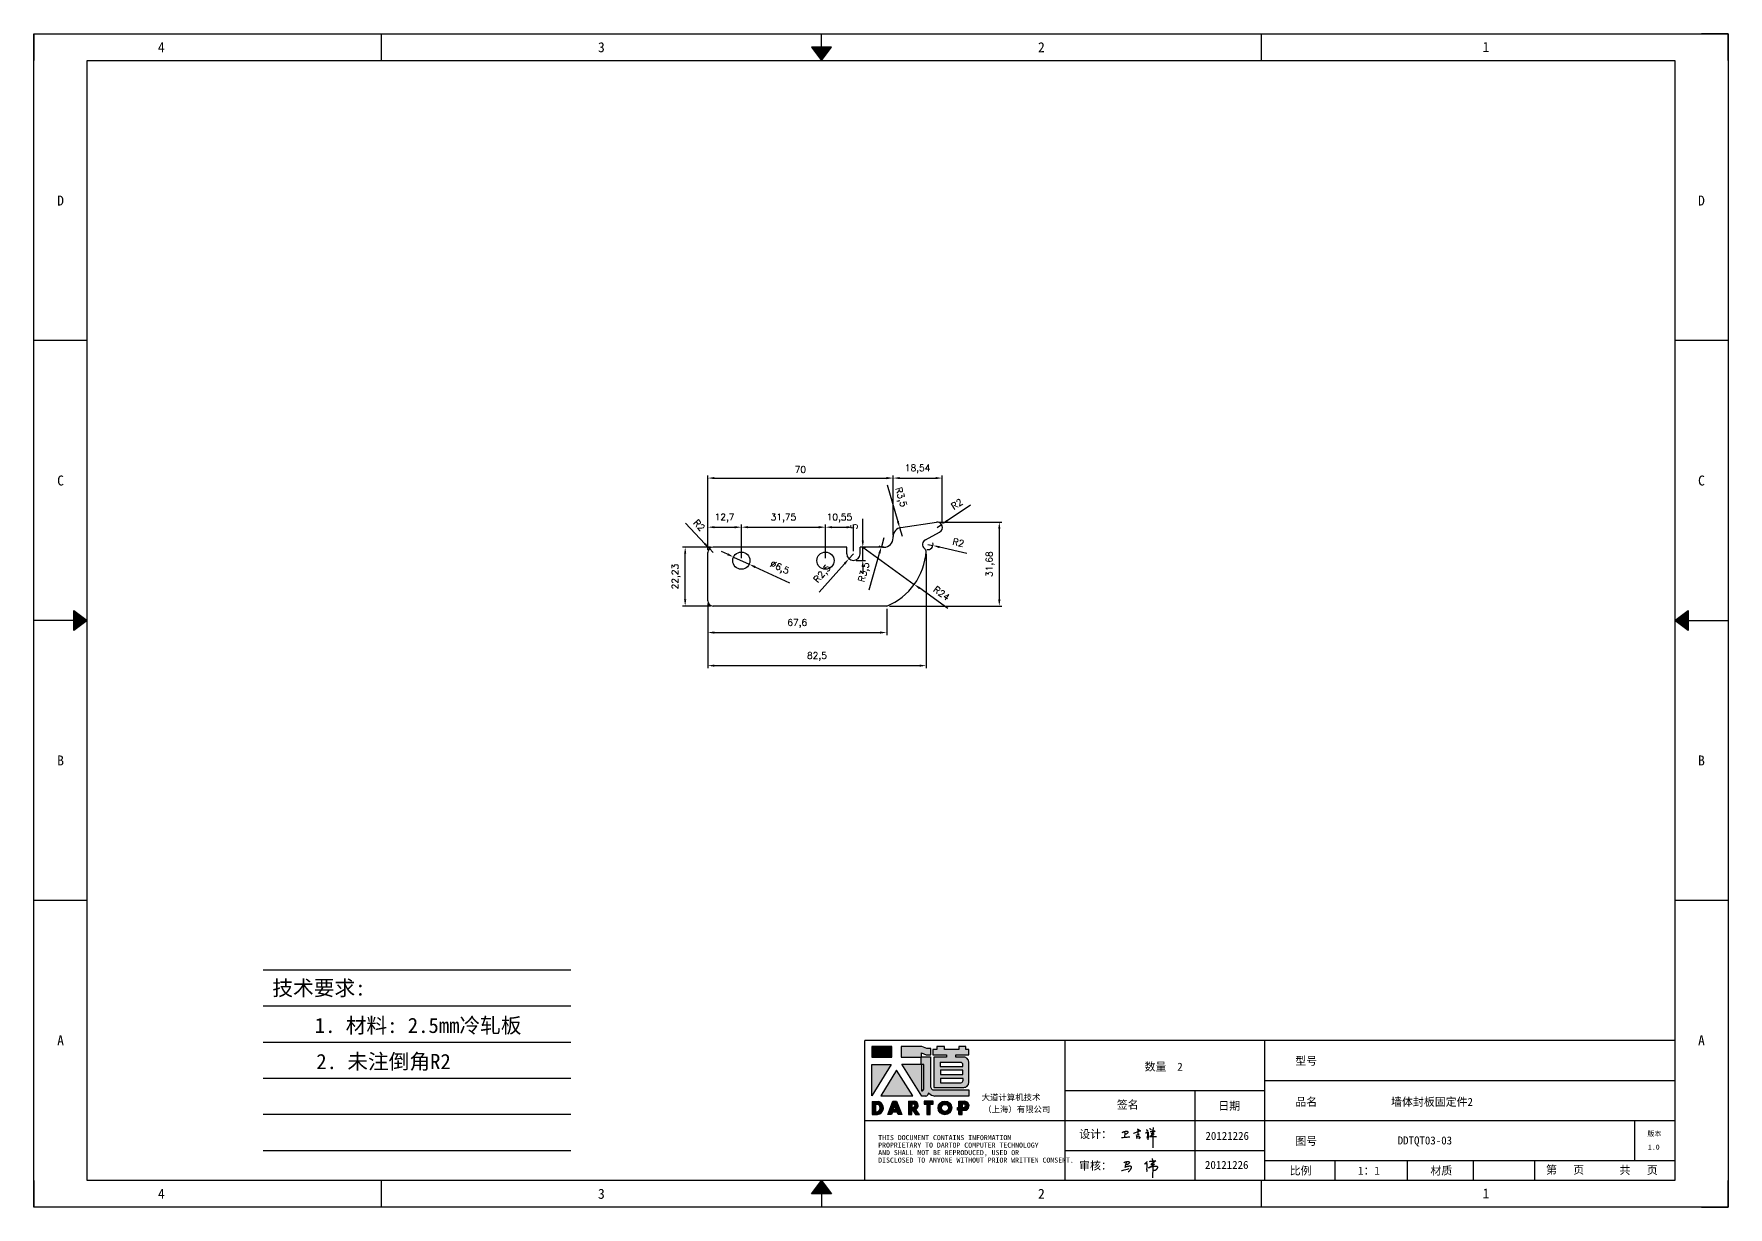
# Model space of a CAD drawing. Header units: millimetres. Extents: x 120943 to 145233, y 4425 to 40233.
# Drawn here: x 144382 to 145022, y 37625 to 38068 of the extents above; entities that cross this region are included whole.
import ezdxf
from ezdxf.enums import TextEntityAlignment as Align

# ---------------------------------------------------------------- set-up
doc = ezdxf.new("R2010")
doc.units = ezdxf.units.MM
doc.linetypes.add('DOT', pattern=[0.25, 0, -0.25])
doc.layers.add('4', color=7, linetype='Continuous')
doc.layers.add('print', color=30, linetype='Continuous')
doc.layers.add('dim', color=2, linetype='Continuous', lineweight=9)
doc.styles.add('Dartop', font='SIMFANG.TTF')
doc.styles.add('HZ', font='SimSun.ttf')
doc.styles.add('hzHT', font='SIMHEI.TTF')
doc.styles.get("Standard").update_dxf_attribs({"font": 'txt', "bigfont": 'gbcbig.shx'})
doc.dimstyles.new('0.5small', dxfattribs={"dimtxt": 2.5, "dimasz": 2.5, "dimexe": 1, "dimexo": 1, "dimgap": 2, "dimtad": 1, "dimtxsty": 'Standard', "dimcen": 2.5, "dimadec": 0, "dimazin": 0, "dimtfac": 1, "dimtmove": 0, "dimatfit": 3, "dimfxl": 1, "dimarcsym": 0})

# ---------------------------------------------------------------- blocks, each defined once
blk = doc.blocks.new('*U5')
at = {"color": 254, "linetype": 'Continuous', "extrusion": (0, 0, -1)}
for points in [[(-17, 0.333), (-16.812, 0.25), (-17, 0.5)], [(-17, 0.333), (-17.188, 0.25), (-16.812, 0.25)], [(-17, 0.333), (-17, 0.5), (-17.188, 0.25)]]:
    blk.add_solid(points, dxfattribs=at)
blk = doc.blocks.new('*U4')
at = {"color": 254, "linetype": 'Continuous', "extrusion": (0, 0, -1)}
for points in [[(-33.167, 11), (-33, 11), (-33.25, 11.188)], [(-33.167, 11), (-33.25, 11.188), (-33.25, 10.812)], [(-33.167, 11), (-33.25, 10.812), (-33, 11)]]:
    blk.add_solid(points, dxfattribs=at)
blk = doc.blocks.new('*U6')
at = {"color": 254, "linetype": 'Continuous'}
for points in [[(17, 21.667), (17.188, 21.75), (16.812, 21.75)], [(17, 21.667), (16.812, 21.75), (17, 21.5)], [(17, 21.667), (17, 21.5), (17.188, 21.75)]]:
    blk.add_solid(points, dxfattribs=at)
blk = doc.blocks.new('*U3')
at = {"color": 254, "linetype": 'Continuous', "extrusion": (0, 0, -1)}
for points in [[(-0.833, 11), (-0.75, 10.812), (-0.75, 11.188)], [(-0.833, 11), (-0.75, 11.188), (-1, 11)], [(-0.833, 11), (-1, 11), (-0.75, 10.812)]]:
    blk.add_solid(points, dxfattribs=at)
blk = doc.blocks.new('dadao')
for p, q in [((48, 19.2), (44.9, 10.4)), ((44.9, 10.4), (51.2, 10.4)), ((51.2, 10.4), (48, 19.2))]:
    blk.add_line(p, q)
for points in [[(41.8, 121.6), (41.8, 143.7), (-0.4, 143.7), (-0.4, 121.6), (41.8, 121.6)], [(104.8, 122), (104.8, 130.3), (114.1, 126.3), (124.2, 126.3), (124.2, 139.6), (115.9, 139.6), (105.1, 143.9), (61.5, 143.9)], [(61.7, 144), (61.7, 121.3), (103.9, 121.3)], [(113.4, 38.7), (105.1, 38.7), (63, 106.5), (103.9, 106.5), (103.9, 120.9), (103.9, 121.3)], [(109.7, 53.6), (109.7, 106.2), (104.3, 106.2), (104.3, 50.4), (106.6, 50.4)], [(144.6, 94.4), (144.6, 84.8), (192, 84.8), (192, 94.1), (144.9, 94.1)], [(120.2, 45), (119.5, 45), (119.5, 44.6)], [(0, 28), (0, 0), (11.8, 0)], [(0.1, 28), (14, 28)], [(7.1, 21.8), (7.1, 6.1), (12, 6.1)], [(7.1, 21.8), (11.4, 21.8)], [(76.8, 28.2), (76.8, 0), (84.1, 0), (84.1, 11.1), (91.6, -0.1), (100.3, -0.1), (91.7, 11.1)], [(76.8, 28.2), (90.6, 28.2)], [(84, 22.7), (84, 15.3), (87.2, 15.3)], [(84, 22.7), (87.3, 22.7)], [(183.7, 0), (183.7, 9.6), (180.6, 9.6), (180.6, 14.9), (183.8, 14.9), (183.8, 28.1), (196.1, 28.1), (196.5, 28.1)], [(183.7, 0), (190.9, 0), (190.9, 9.6), (198.8, 9.6)], [(194.9, 22.3), (190.8, 22.3), (190.8, 15), (194.4, 15)]]:
    blk.add_lwpolyline(points)
blk.add_lwpolyline([(137.1, 144.2), (137.1, 137.9), (128.3, 137.9), (128.3, 126.5), (157.3, 126.5), (157.3, 121.5), (130.3, 121.5), (130.3, 57.5), (194.4, 57.5, 0.414214), (204.4, 67.5), (204.4, 111.3, 0.414214), (194.4, 121.3), (177.5, 121.3), (177.5, 126.3), (204.7, 126.3), (204.7, 137.7), (198.2, 137.7), (198.2, 143.9), (183.3, 143.9), (183.3, 138), (153, 138), (153, 144.2), (137.1, 144.2)], format="xyb", close=True)
for points in [[(104.8, 122), (123.4, 122), (123.4, 60, 0.414214), (131.4, 52), (204.8, 52), (204.8, 39.1), (131.7, 39.1)], [(144.3, 110.8), (144.3, 101.8), (192.3, 101.8), (192.3, 105.5, 0.414214), (187.3, 110.5), (144.3, 110.5)], [(144.6, 77), (144.6, 67.5), (187.6, 67.5, 0.414214), (192.6, 72.5), (192.6, 76.4), (144.6, 76.4)]]:
    blk.add_lwpolyline(points, format="xyb")
for points in [[(-0.3, 106.2), (40.4, 106.2), (-0.3, 39.7), (-0.3, 106.2)], [(51.7, 94.1), (18.4, 39.3), (86.2, 39.3)], [(43.8, 28.2), (51.8, 28.2), (62.6, -0.1), (55, -0.1), (53.2, 5), (42.9, 5), (41.1, 0), (33.6, 0)], [(110, 28.1), (110, 21.9), (116, 21.9), (116, -0.1), (123.2, -0.1), (123.2, 22), (129.2, 22), (129.2, 28.1), (110, 28.1)]]:
    blk.add_lwpolyline(points, close=True)
for radius in [14.5, 7.44]:
    blk.add_circle((154.2, 14.2), radius)
for centre, radius, start, end in [((99.2, 60.7), 12.6, 305.6399, 325.969), ((111.6, 46.7), 8.19, 282.9811, 347.6627), ((136, 61.7), 22.9, 226.7358, 259.3209), ((8.5, 13.9), 8.49, 294.2143, 69.7177), ((9.6, 14.2), 14.4, 278.6604, 72.3203), ((86.4, 19), 3.8, 282.527, 76.7196), ((88.6, 19.4), 8.95, 290.6073, 77.2124), ((193.7, 18.7), 3.8, 280.9891, 72.5513), ((195.7, 18.6), 9.51, 288.8959, 85.2442)]:
    blk.add_arc(centre, radius, start, end)
blk = doc.blocks.new('h')
for p, q in [((20768.1, -2360.9), (20773, -2359.1)), ((20769.5, -2366.9), (20769.8, -2370.6)), ((20769.8, -2370.6), (20770.9, -2378)), ((20770.9, -2378), (20771.5, -2370.6)), ((20772.4, -2369.3), (20774.9, -2367.8)), ((20773, -2359.1), (20784.1, -2355.2)), ((20773.3, -2331.8), (20775.3, -2338.7)), ((20789.1, -2340.9), (20773.5, -2331.9)), ((20775.3, -2338.7), (20775.6, -2351.2)), ((20775.6, -2351.2), (20775.5, -2357.3)), ((20782.2, -2369.2), (20780, -2377.1)), ((20780, -2377.1), (20788.3, -2371.3)), ((20780.1, -2366.4), (20780.8, -2366.4)), ((20781.9, -2367.4), (20782.2, -2369.2)), ((20845.7, -2343.5), (20848.4, -2353)), ((20848.9, -2370.3), (20847.9, -2424)), ((20848.4, -2353), (20848.9, -2370.3))]:
    blk.add_line(p, q)
for points in [[(20696.6, -2372.4, 0.002073), (20710.6, -2371.9, 0.016137), (20719.6, -2371.3, 0.008314), (20736.9, -2369.3)], [(20699.1, -2348.2, -0.029745), (20704.6, -2345.4, -0.046842), (20708.4, -2344.2, -0.00919), (20714.3, -2343, -0.018517), (20717.2, -2342.5, -0.037841), (20720.3, -2342.4, -0.039541), (20723.2, -2342.8, -0.149785), (20726, -2344.3, -0.204935), (20726.9, -2346.6, -0.074872), (20726.5, -2348.3, -0.061615), (20725.6, -2350.3, -0.034204), (20723.8, -2352.6, -0.045776), (20722.3, -2354.1, -0.054985), (20720.4, -2355.3, -0.036348), (20717.3, -2356.5, -0.067752), (20715.7, -2356.8, -0.043553), (20713.2, -2356.7)], [(20755, -2351.9, -0.024077), (20759.9, -2350.1, -0.013147), (20768.7, -2346.5, -0.00522), (20775.4, -2344.1, -0.018517), (20777.3, -2343.4, -0.008274), (20786.3, -2341, -0.039541), (20788.3, -2340.8, -0.079216), (20789.4, -2341, -0.204935)], [(20813.5, -2350.1, 0.007348), (20815.9, -2348.7, 0.008421), (20818, -2347.3, 0.009459), (20819.7, -2346.2, -0.016325), (20820.7, -2345.5, -0.173771), (20821.8, -2345.3, -0.085159), (20823.9, -2346, -0.125883), (20826, -2347.9, -0.160659), (20826.6, -2350.1, -0.010447), (20826.5, -2352.3, -0.008247), (20826.2, -2355.1, -0.002698), (20825.3, -2374, 0.001562), (20823.9, -2383.7, 0.016137)], [(20816.8, -2335, -0.053561), (20819.6, -2336.1, -0.075272), (20821.3, -2337.3, -0.005295), (20822.5, -2338.5, -0.009337), (20823.1, -2339.1, -0.026146), (20823.7, -2339.8, -0.016644), (20824.5, -2340.9)], [(20832.1, -2329.2, -0.053561), (20834.9, -2330.3, -0.075272), (20836.7, -2331.5, -0.005295), (20837.8, -2332.6, -0.009337), (20838.5, -2333.3, -0.026146), (20839, -2334, -0.016644), (20839.8, -2335.1)], [(20836, -2343.7, -0.02797), (20842.1, -2342.6, -0.048868), (20845.6, -2342.2, -0.00919), (20851.1, -2341.4, -0.018517), (20853.9, -2341.1, -0.037841), (20856.7, -2341.2, -0.039541), (20859.4, -2341.6, -0.018282), (20840.6, -2354.7, -0.000937)], [(20847.6, -2340.2, 0.021784), (20849.6, -2335.9, 0.028296), (20850.8, -2332.4, 0.008136), (20851.9, -2328.2, 0.028913), (20852.2, -2327, 0.08193), (20852.1, -2325.9, 0.075058), (20851.7, -2324.7, 0.275043)]]:
    blk.add_lwpolyline(points, format="xyb")
for points in [[(20711.3, -2343.5), (20711.3, -2343.5), (20711.5, -2355.8), (20710.7, -2368), (20710.6, -2371.9)], [(20821.5, -2350.6), (20822.4, -2359.2), (20822.2, -2364.9), (20821.7, -2369), (20821.3, -2376.3), (20823.6, -2368.5), (20827.2, -2366.3), (20829.5, -2366.3)], [(20840.6, -2354.7), (20850, -2354.7), (20855, -2354.3), (20845.9, -2361.1), (20840.5, -2364), (20833, -2367.5), (20863.2, -2367.4), (20865.9, -2367.3)]]:
    blk.add_lwpolyline(points)
for centre, radius, start, end in [((20773.7, -2371.2), 2.3, 121.9907, 163.60158), ((20787.5, -2406), 40.3, 100.61827, 108.24823), ((20780.8, -2367.6), 1.15, 9.4675, 90)]:
    blk.add_arc(centre, radius, start, end)
blk = doc.blocks.new('*D1679')
at = {"layer": 'Defpoints', "color": 0}
for p in [(144719.42, 37872.6), (144636.92, 37853.92), (144719.42, 37829.42)]:
    blk.add_point(p, dxfattribs=at)
at = {"layer": 'dim', "color": 0, "lineweight": -2}
for p, q in [((144719.42, 37871.6), (144719.42, 37828.42)), ((144636.92, 37852.92), (144636.92, 37828.42)), ((144639.42, 37829.42), (144716.92, 37829.42))]:
    blk.add_line(p, q, dxfattribs=at)
at = {"layer": 'dim', "color": 0}
for points in [[(144639.42, 37829.83), (144639.42, 37829), (144636.92, 37829.42)], [(144716.92, 37829.83), (144716.92, 37829), (144719.42, 37829.42)]]:
    blk.add_solid(points, dxfattribs=at)
at = {"layer": 'dim', "color": 0, "insert": (144678.17, 37832.87), "char_height": 2.5, "attachment_point": 5}
blk.add_mtext('82,5', dxfattribs=at)
blk = doc.blocks.new('*D1680')
at = {"layer": 'Defpoints', "color": 0}
for p in [(144646.67, 37870.44), (144652.57, 37867.71)]:
    blk.add_point(p, dxfattribs=at)
at = {"layer": 'dim', "color": 0, "lineweight": -2}
for p, q in [((144644.4, 37871.49), (144642.14, 37872.54)), ((144646.67, 37870.44), (144652.57, 37867.71)), ((144667.92, 37860.6), (144654.84, 37866.66))]:
    blk.add_line(p, q, dxfattribs=at)
at = {"layer": 'dim', "color": 0}
for points in [[(144644.58, 37871.87), (144644.23, 37871.11), (144646.67, 37870.44)], [(144655.02, 37867.04), (144654.67, 37866.28), (144652.57, 37867.71)]]:
    blk.add_solid(points, dxfattribs=at)
at = {"layer": 'dim', "color": 0, "insert": (144663.97, 37866.24), "char_height": 2.5, "attachment_point": 5, "rotation": 335.16241}
blk.add_mtext('∅6,5', dxfattribs=at)
blk = doc.blocks.new('*D1681')
at = {"layer": 'Defpoints', "color": 0}
for p in [(144628.4, 37874.15), (144638.92, 37874.15), (144638.92, 37851.92)]:
    blk.add_point(p, dxfattribs=at)
at = {"layer": 'dim', "color": 0, "lineweight": -2}
for p, q in [((144637.92, 37874.15), (144627.4, 37874.15)), ((144628.4, 37854.42), (144628.4, 37871.65)), ((144637.92, 37851.92), (144627.4, 37851.92))]:
    blk.add_line(p, q, dxfattribs=at)
at = {"layer": 'dim', "color": 0}
for points in [[(144627.98, 37871.65), (144628.81, 37871.65), (144628.4, 37874.15)], [(144627.98, 37854.42), (144628.81, 37854.42), (144628.4, 37851.92)]]:
    blk.add_solid(points, dxfattribs=at)
at = {"layer": 'dim', "color": 0, "insert": (144624.94, 37863.04), "char_height": 2.5, "attachment_point": 5, "rotation": 90}
blk.add_mtext('22,23', dxfattribs=at)
blk = doc.blocks.new('*D1669')
at = {"layer": 'Defpoints', "color": 0}
for p in [(144695.47, 37874.15), (144714.94, 37860.12)]:
    blk.add_point(p, dxfattribs=at)
at = {"layer": 'dim', "color": 0, "lineweight": -2}
for p, q in [((144695.47, 37874.15), (144714.94, 37860.12)), ((144727.65, 37850.96), (144716.97, 37858.66))]:
    blk.add_line(p, q, dxfattribs=at)
at = {"layer": 'dim', "color": 0}
blk.add_solid([(144717.21, 37859), (144716.73, 37858.32), (144714.94, 37860.12)], dxfattribs=at)
at = {"layer": 'dim', "color": 0, "insert": (144725.23, 37856.72), "char_height": 2.5, "attachment_point": 5, "rotation": 324.21758}
blk.add_mtext('R24', dxfattribs=at)
blk = doc.blocks.new('*D1670')
at = {"layer": 'Defpoints', "color": 0}
for p in [(144637.55, 37873.61), (144638.92, 37872.15)]:
    blk.add_point(p, dxfattribs=at)
at = {"layer": 'dim', "color": 0, "lineweight": -2}
for p, q in [((144628.51, 37883.18), (144635.83, 37875.43)), ((144638.92, 37872.15), (144637.55, 37873.61))]:
    blk.add_line(p, q, dxfattribs=at)
at = {"layer": 'dim', "color": 0}
blk.add_solid([(144636.14, 37875.71), (144635.53, 37875.14), (144637.55, 37873.61)], dxfattribs=at)
at = {"layer": 'dim', "color": 0, "insert": (144633.68, 37882.44), "char_height": 2.5, "attachment_point": 5, "rotation": 313.35848}
blk.add_mtext('R2', dxfattribs=at)
blk = doc.blocks.new('*D1682')
at = {"layer": 'Defpoints', "color": 0}
for p in [(144649.62, 37881.71), (144636.92, 37872.15), (144649.62, 37869.07)]:
    blk.add_point(p, dxfattribs=at)
at = {"layer": 'dim', "color": 0, "lineweight": -2}
for p, q in [((144636.92, 37873.15), (144636.92, 37882.71)), ((144639.42, 37881.71), (144647.12, 37881.71)), ((144649.62, 37870.07), (144649.62, 37882.71))]:
    blk.add_line(p, q, dxfattribs=at)
at = {"layer": 'dim', "color": 0}
for points in [[(144639.42, 37882.12), (144639.42, 37881.29), (144636.92, 37881.71)], [(144647.12, 37882.12), (144647.12, 37881.29), (144649.62, 37881.71)]]:
    blk.add_solid(points, dxfattribs=at)
at = {"layer": 'dim', "color": 0, "insert": (144643.27, 37885.17), "char_height": 2.5, "attachment_point": 5}
blk.add_mtext('12,7', dxfattribs=at)
blk = doc.blocks.new('*D1683')
at = {"layer": 'Defpoints', "color": 0}
for p in [(144681.37, 37881.71), (144649.62, 37869.07), (144681.37, 37869.07)]:
    blk.add_point(p, dxfattribs=at)
at = {"layer": 'dim', "color": 0, "lineweight": -2}
for p, q in [((144649.62, 37870.07), (144649.62, 37882.71)), ((144652.12, 37881.71), (144678.87, 37881.71)), ((144681.37, 37870.07), (144681.37, 37882.71))]:
    blk.add_line(p, q, dxfattribs=at)
at = {"layer": 'dim', "color": 0}
for points in [[(144652.12, 37882.12), (144652.12, 37881.29), (144649.62, 37881.71)], [(144678.87, 37882.12), (144678.87, 37881.29), (144681.37, 37881.71)]]:
    blk.add_solid(points, dxfattribs=at)
at = {"layer": 'dim', "color": 0, "insert": (144665.5, 37885.17), "char_height": 2.5, "attachment_point": 5}
blk.add_mtext('31,75', dxfattribs=at)
blk = doc.blocks.new('*D1684')
at = {"layer": 'Defpoints', "color": 0}
for p in [(144691.92, 37881.71), (144681.37, 37869.07), (144691.92, 37871.65)]:
    blk.add_point(p, dxfattribs=at)
at = {"layer": 'dim', "color": 0, "lineweight": -2}
for p, q in [((144681.37, 37870.07), (144681.37, 37882.71)), ((144683.87, 37881.71), (144689.42, 37881.71)), ((144691.92, 37872.65), (144691.92, 37882.71))]:
    blk.add_line(p, q, dxfattribs=at)
at = {"layer": 'dim', "color": 0}
for points in [[(144683.87, 37882.12), (144683.87, 37881.29), (144681.37, 37881.71)], [(144689.42, 37882.12), (144689.42, 37881.29), (144691.92, 37881.71)]]:
    blk.add_solid(points, dxfattribs=at)
at = {"layer": 'dim', "color": 0, "insert": (144686.65, 37885.17), "char_height": 2.5, "attachment_point": 5}
blk.add_mtext('10,55', dxfattribs=at)
blk = doc.blocks.new('*D1685')
at = {"layer": 'Defpoints', "color": 0}
for p in [(144690.26, 37869.79), (144691.92, 37871.65)]:
    blk.add_point(p, dxfattribs=at)
at = {"layer": 'dim', "color": 0, "lineweight": -2}
for p, q in [((144678.97, 37857.19), (144688.59, 37867.93)), ((144691.92, 37871.65), (144690.26, 37869.79))]:
    blk.add_line(p, q, dxfattribs=at)
at = {"layer": 'dim', "color": 0}
blk.add_solid([(144688.28, 37868.21), (144688.9, 37867.65), (144690.26, 37869.79)], dxfattribs=at)
at = {"layer": 'dim', "color": 0, "insert": (144680.37, 37863.94), "char_height": 2.5, "attachment_point": 5, "rotation": 48.156}
blk.add_mtext('R2,5', dxfattribs=at)
blk = doc.blocks.new('*D1686')
at = {"layer": 'Defpoints', "color": 0}
for p in [(144694.42, 37874.15), (144695.47, 37874.15), (144691.92, 37869.15)]:
    blk.add_point(p, dxfattribs=at)
at = {"layer": 'dim', "color": 0, "lineweight": -2}
for p, q in [((144695.47, 37876.65), (144695.47, 37884.82)), ((144695.42, 37874.15), (144696.47, 37874.15)), ((144695.47, 37869.15), (144695.47, 37874.15)), ((144692.92, 37869.15), (144696.47, 37869.15)), ((144695.47, 37866.65), (144695.47, 37864.15))]:
    blk.add_line(p, q, dxfattribs=at)
at = {"layer": 'dim', "color": 0}
for points in [[(144695.06, 37876.65), (144695.89, 37876.65), (144695.47, 37874.15)], [(144695.06, 37866.65), (144695.89, 37866.65), (144695.47, 37869.15)]]:
    blk.add_solid(points, dxfattribs=at)
at = {"layer": 'dim', "color": 0, "insert": (144692.22, 37881.99), "char_height": 2.5, "attachment_point": 5, "rotation": 90}
blk.add_mtext('5', dxfattribs=at)
blk = doc.blocks.new('*D1671')
at = {"layer": 'Defpoints', "color": 0}
for p in [(144702.48, 37874.28), (144703.42, 37877.65)]:
    blk.add_point(p, dxfattribs=at)
at = {"layer": 'dim', "color": 0, "lineweight": -2}
for p, q in [((144703.42, 37877.65), (144702.48, 37874.28)), ((144697.91, 37858), (144701.8, 37871.88))]:
    blk.add_line(p, q, dxfattribs=at)
blk.add_arc((144703.42, 37877.65), 3.5, 237.95687, 270, dxfattribs=at)
at = {"layer": 'dim', "color": 0}
blk.add_solid([(144701.4, 37871.99), (144702.2, 37871.76), (144702.48, 37874.28)], dxfattribs=at)
at = {"layer": 'dim', "color": 0, "insert": (144696.19, 37864.67), "char_height": 2.5, "attachment_point": 5, "rotation": 74.32709}
blk.add_mtext('R3,5', dxfattribs=at)
blk = doc.blocks.new('*D1672')
at = {"layer": 'Defpoints', "color": 0}
for p in [(144709.43, 37881.5), (144710.42, 37878.14)]:
    blk.add_point(p, dxfattribs=at)
at = {"layer": 'dim', "color": 0, "lineweight": -2}
for p, q in [((144704.63, 37897.72), (144708.72, 37883.89)), ((144710.42, 37878.14), (144709.43, 37881.5))]:
    blk.add_line(p, q, dxfattribs=at)
at = {"layer": 'dim', "color": 0}
blk.add_solid([(144709.12, 37884.01), (144708.32, 37883.78), (144709.43, 37881.5)], dxfattribs=at)
at = {"layer": 'dim', "color": 0, "insert": (144709.64, 37892.99), "char_height": 2.5, "attachment_point": 5, "rotation": 286.47429}
blk.add_mtext('R3,5', dxfattribs=at)
blk = doc.blocks.new('*D1673')
at = {"layer": 'Defpoints', "color": 0}
for p in [(144723.56, 37881.63), (144725.23, 37882.73)]:
    blk.add_point(p, dxfattribs=at)
at = {"layer": 'dim', "color": 0, "lineweight": -2}
for p, q in [((144736.21, 37889.99), (144727.31, 37884.11)), ((144723.56, 37881.63), (144725.23, 37882.73))]:
    blk.add_line(p, q, dxfattribs=at)
at = {"layer": 'dim', "color": 0}
blk.add_solid([(144727.08, 37884.46), (144727.54, 37883.76), (144725.23, 37882.73)], dxfattribs=at)
at = {"layer": 'dim', "color": 0, "insert": (144731.01, 37890.45), "char_height": 2.5, "attachment_point": 5, "rotation": 33.46532}
blk.add_mtext('R2', dxfattribs=at)
blk = doc.blocks.new('*D1674')
at = {"layer": 'Defpoints', "color": 0}
for p in [(144720.04, 37875.22), (144721.99, 37874.77)]:
    blk.add_point(p, dxfattribs=at)
at = {"layer": 'dim', "color": 0, "lineweight": -2}
for p, q in [((144720.04, 37875.22), (144721.99, 37874.77)), ((144734.82, 37871.79), (144724.43, 37874.2))]:
    blk.add_line(p, q, dxfattribs=at)
blk.add_arc((144720.04, 37875.22), 2, 258.65647, 15.57803, dxfattribs=at)
at = {"layer": 'dim', "color": 0}
blk.add_solid([(144724.52, 37874.61), (144724.33, 37873.8), (144721.99, 37874.77)], dxfattribs=at)
at = {"layer": 'dim', "color": 0, "insert": (144731.57, 37875.88), "char_height": 2.5, "attachment_point": 5, "rotation": 346.93014}
blk.add_mtext('R2', dxfattribs=at)
blk = doc.blocks.new('*D1687')
at = {"layer": 'Defpoints', "color": 0}
for p in [(144723.26, 37883.61), (144704.52, 37851.92), (144747.03, 37851.92)]:
    blk.add_point(p, dxfattribs=at)
at = {"layer": 'dim', "color": 0, "lineweight": -2}
for p, q in [((144724.26, 37883.61), (144748.03, 37883.61)), ((144747.03, 37881.11), (144747.03, 37854.42)), ((144705.52, 37851.92), (144748.03, 37851.92))]:
    blk.add_line(p, q, dxfattribs=at)
at = {"layer": 'dim', "color": 0}
for points in [[(144746.62, 37881.11), (144747.45, 37881.11), (144747.03, 37883.61)], [(144746.62, 37854.42), (144747.45, 37854.42), (144747.03, 37851.92)]]:
    blk.add_solid(points, dxfattribs=at)
at = {"layer": 'dim', "color": 0, "insert": (144743.58, 37867.76), "char_height": 2.5, "attachment_point": 5, "rotation": 90}
blk.add_mtext('31,68', dxfattribs=at)
blk = doc.blocks.new('*D1688')
at = {"layer": 'Defpoints', "color": 0}
for p in [(144725.46, 37900.26), (144725.46, 37882.26), (144706.92, 37878.14)]:
    blk.add_point(p, dxfattribs=at)
at = {"layer": 'dim', "color": 0, "lineweight": -2}
for p, q in [((144706.92, 37879.14), (144706.92, 37901.26)), ((144709.42, 37900.26), (144722.96, 37900.26)), ((144725.46, 37883.26), (144725.46, 37901.26))]:
    blk.add_line(p, q, dxfattribs=at)
at = {"layer": 'dim', "color": 0}
for points in [[(144709.42, 37900.68), (144709.42, 37899.84), (144706.92, 37900.26)], [(144722.96, 37900.68), (144722.96, 37899.84), (144725.46, 37900.26)]]:
    blk.add_solid(points, dxfattribs=at)
at = {"layer": 'dim', "color": 0, "insert": (144716.19, 37903.72), "char_height": 2.5, "attachment_point": 5}
blk.add_mtext('18,54', dxfattribs=at)
blk = doc.blocks.new('*D1699')
at = {"layer": 'Defpoints', "color": 0}
for p in [(144706.92, 37900.26), (144706.92, 37877.65), (144636.92, 37872.15)]:
    blk.add_point(p, dxfattribs=at)
at = {"layer": 'dim', "color": 0, "lineweight": -2}
for p, q in [((144636.92, 37873.15), (144636.92, 37901.26)), ((144639.42, 37900.26), (144704.42, 37900.26)), ((144706.92, 37878.65), (144706.92, 37901.26))]:
    blk.add_line(p, q, dxfattribs=at)
at = {"layer": 'dim', "color": 0}
for points in [[(144639.42, 37900.68), (144639.42, 37899.84), (144636.92, 37900.26)], [(144704.42, 37900.68), (144704.42, 37899.84), (144706.92, 37900.26)]]:
    blk.add_solid(points, dxfattribs=at)
at = {"layer": 'dim', "color": 0, "insert": (144671.92, 37903.51), "char_height": 2.5, "attachment_point": 5}
blk.add_mtext('70', dxfattribs=at)
blk = doc.blocks.new('*D1700')
at = {"layer": 'Defpoints', "color": 0}
for p in [(144636.92, 37853.92), (144704.52, 37851.92), (144704.52, 37841.91)]:
    blk.add_point(p, dxfattribs=at)
at = {"layer": 'dim', "color": 0, "lineweight": -2}
for p, q in [((144636.92, 37852.92), (144636.92, 37840.91)), ((144704.52, 37850.92), (144704.52, 37840.91)), ((144639.42, 37841.91), (144702.02, 37841.91))]:
    blk.add_line(p, q, dxfattribs=at)
at = {"layer": 'dim', "color": 0}
for points in [[(144639.42, 37842.33), (144639.42, 37841.5), (144636.92, 37841.91)], [(144702.02, 37842.33), (144702.02, 37841.5), (144704.52, 37841.91)]]:
    blk.add_solid(points, dxfattribs=at)
at = {"layer": 'dim', "color": 0, "insert": (144670.72, 37845.37), "char_height": 2.5, "attachment_point": 5}
blk.add_mtext('67,6', dxfattribs=at)

msp = doc.modelspace()

# ---------------------------------------------------------------- hatches: boundary and pattern name
for points in [[(144706.445, 37685.491), (144698.912, 37685.491), (144698.912, 37681.555), (144706.445, 37681.555)], [(144706.203, 37678.801), (144698.932, 37678.801), (144698.932, 37666.929)], [(144708.218, 37676.646), (144702.275, 37666.85), (144714.377, 37666.85)], [(144722.062, 37664.846), (144718.623, 37664.846), (144718.623, 37663.755), (144719.696, 37663.755), (144719.696, 37659.822), (144720.981, 37659.822), (144720.981, 37663.757), (144722.062, 37663.757)]]:
    msp.add_hatch(color=0).paths.add_polyline_path(points)
h = msp.add_hatch(color=0)
h.paths.add_polyline_path([(144717.704, 37683.099), (144719.366, 37682.38), (144721.164, 37682.38), (144721.164, 37684.76), (144719.681, 37684.76), (144717.749, 37685.523), (144710.005, 37685.523), (144710.005, 37681.499), (144717.539, 37681.499), (144717.539, 37681.418), (144717.539, 37678.846), (144710.233, 37678.846), (144717.748, 37666.752), (144719.236, 37666.752, 0.2793748), (144720.323, 37667.808), (144720.323, 37667.864), (144720.454, 37667.864, 0.1431454), (144722.503, 37666.821), (144735.561, 37666.821), (144735.561, 37669.115), (144722.447, 37669.115, -0.4142136), (144721.019, 37670.543), (144721.019, 37681.626), (144717.704, 37681.626)])
h.paths.add_polyline_path([(144717.615, 37678.794), (144718.573, 37678.794), (144718.573, 37669.408, -0.0889357), (144718.018, 37668.837), (144717.612, 37668.837)], flags=16)
h = msp.add_hatch(color=0)
h.paths.add_polyline_path([(144735.539, 37684.427), (144734.377, 37684.427), (144734.377, 37685.532), (144731.721, 37685.532), (144731.721, 37684.482), (144726.299, 37684.482), (144726.299, 37685.587), (144723.46, 37685.587), (144723.46, 37684.461), (144721.89, 37684.461), (144721.89, 37682.424), (144727.068, 37682.424), (144727.068, 37681.523), (144722.243, 37681.523), (144722.243, 37670.113), (144733.698, 37670.113, 0.4142136), (144735.483, 37671.898), (144735.483, 37679.712, 0.4142136), (144733.698, 37681.497), (144730.67, 37681.497), (144730.67, 37682.382), (144735.539, 37682.382)])
h.paths.add_polyline_path([(144732.433, 37679.563, -0.4142136), (144733.325, 37678.67), (144733.325, 37678.016), (144724.75, 37678.016), (144724.75, 37679.563)], flags=16)
h.paths.add_polyline_path([(144733.27, 37676.634), (144733.27, 37674.976), (144724.805, 37674.976), (144724.805, 37676.634)], flags=16)
h.paths.add_polyline_path([(144733.381, 37673.484), (144733.381, 37672.774, -0.4142136), (144732.488, 37671.881), (144724.805, 37671.881), (144724.805, 37673.484)], flags=16)
h = msp.add_hatch(color=0)
h.paths.add_polyline_path([(144701.48, 37664.828), (144698.985, 37664.828), (144698.985, 37659.837), (144701.086, 37659.837, 0.7930159)])
h.paths.add_polyline_path([(144701.123, 37660.93), (144700.251, 37660.93), (144700.251, 37663.735), (144701.027, 37663.735, -0.6713609)], flags=16)
h = msp.add_hatch(color=0)
h.paths.add_polyline_path([(144708.237, 37664.869), (144706.814, 37664.869), (144704.983, 37659.832), (144706.331, 37659.832), (144706.649, 37660.725), (144708.475, 37660.725), (144708.799, 37659.821), (144710.159, 37659.821)])
h.paths.add_polyline_path([(144708.126, 37661.687), (144706.994, 37661.687), (144707.55, 37663.27)], flags=16)
h = msp.add_hatch(color=0)
h.paths.add_polyline_path([(144715.157, 37664.865), (144712.703, 37664.865), (144712.703, 37659.829), (144714, 37659.829), (144714, 37661.826), (144715.332, 37659.811), (144716.899, 37659.811), (144715.365, 37661.813, 0.7440549)])
h.paths.add_polyline_path([(144713.988, 37662.571), (144713.988, 37663.894), (144714.567, 37663.894, -0.796809), (144714.559, 37662.571)], flags=16)
h = msp.add_hatch(color=0)
h.paths.add_polyline_path([(144723.932, 37662.365, 1), (144729.104, 37662.365, 1)])
h.paths.add_polyline_path([(144727.846, 37662.365, -1), (144725.19, 37662.365, -1)], flags=16)
h = msp.add_hatch(color=0)
h.paths.add_polyline_path([(144734.064, 37664.853), (144733.99, 37664.853), (144731.803, 37664.853), (144731.803, 37662.503), (144731.222, 37662.503), (144731.222, 37661.549), (144731.793, 37661.549), (144731.793, 37659.838), (144733.07, 37659.838), (144733.07, 37661.556), (144734.473, 37661.556, 0.8123038)])
h.paths.add_polyline_path([(144733.051, 37662.51), (144733.051, 37663.824), (144733.778, 37663.824, -0.7782134), (144733.704, 37662.51)], flags=16)

# ---------------------------------------------------------------- linework, layer by layer
at = {"color": 0, "linetype": 'DOT'}
for p, q in [((144382.421, 38068.048), (145012.214, 38068.048)), ((144382.421, 37634.952), (144382.421, 38057.976)), ((145022.286, 38057.976), (145022.286, 37634.952)), ((145012.214, 37624.88), (144382.421, 37624.88))]:
    msp.add_line(p, q, dxfattribs=at)
at = {"color": 0}
for p, q in [((144382.421, 38068.048), (144382.421, 38057.976)), ((144513.65, 38057.976), (144513.65, 38068.048)), ((144679.838, 38063.012), (144679.838, 38068.048)), ((144846.026, 38057.976), (144846.026, 38068.048)), ((145022.286, 38068.048), (145012.214, 38068.048)), ((145022.286, 38057.976), (145022.286, 38068.048)), ((144402.565, 37634.952), (144402.565, 38057.976)), ((144402.565, 38057.976), (145002.142, 38057.976)), ((145002.142, 38057.976), (145002.142, 37634.952)), ((144402.565, 37952.22), (144382.421, 37952.22)), ((145022.286, 37952.22), (145002.142, 37952.22)), ((144397.529, 37846.464), (144382.421, 37846.464)), ((145007.178, 37846.464), (145022.286, 37846.464)), ((144402.565, 37740.708), (144382.421, 37740.708)), ((145022.286, 37740.708), (145002.142, 37740.708)), ((145002.142, 37687.83), (144696.205, 37687.83)), ((144696.205, 37634.952), (144696.205, 37687.83)), ((144771.745, 37687.83), (144771.745, 37634.952)), ((144847.285, 37634.952), (144847.285, 37687.83)), ((144771.745, 37668.945), (144847.285, 37668.945)), ((144820.846, 37668.945), (144820.846, 37634.952)), ((144847.285, 37672.722), (145002.142, 37672.722)), ((144696.205, 37657.614), (144771.745, 37657.614)), ((144771.745, 37657.614), (145002.142, 37657.614)), ((144987.034, 37642.506), (144987.034, 37657.614)), ((144771.745, 37646.283), (144847.285, 37646.283)), ((144847.285, 37642.506), (145002.142, 37642.506)), ((144873.862, 37634.952), (144873.862, 37642.506)), ((144901.251, 37634.952), (144901.251, 37642.506)), ((144926.15, 37634.952), (144926.15, 37642.506)), ((144949.264, 37634.952), (144949.264, 37642.506)), ((144382.421, 37634.952), (144382.421, 37624.88)), ((145002.142, 37634.952), (144402.565, 37634.952)), ((144513.65, 37624.88), (144513.65, 37634.952)), ((144846.026, 37624.88), (144846.026, 37634.952)), ((145022.286, 37624.88), (145022.286, 37634.952)), ((144679.838, 37629.916), (144679.838, 37624.88)), ((145012.214, 37624.88), (145022.286, 37624.88))]:
    msp.add_line(p, q, dxfattribs=at)
for p, q in [((144709.904, 37881.601), (144723.263, 37883.605)), ((144689.423, 37874.154), (144638.923, 37874.154)), ((144689.423, 37871.654), (144689.423, 37874.154)), ((144694.423, 37871.654), (144694.423, 37874.154)), ((144703.423, 37874.154), (144694.423, 37874.154)), ((144706.923, 37877.654), (144706.923, 37878.14)), ((144719.103, 37876.984), (144724.501, 37879.863)), ((144636.923, 37853.924), (144636.923, 37872.154)), ((144704.519, 37851.924), (144638.923, 37851.924)), ((144804.186, 37640.118), (144803.444, 37639.717)), ((144804.72, 37640.404), (144804.186, 37640.118)), ((144804.217, 37641.004), (144805.16, 37641.004)), ((144805.664, 37641.05), (144804.72, 37640.404)), ((144804.754, 37643.244), (144804.971, 37641.434)), ((144805.006, 37640.097), (144804.926, 37635.938)), ((144804.971, 37641.434), (144805.006, 37640.097)), ((144805.16, 37641.004), (144805.664, 37641.05))]:
    msp.add_line(p, q)
for points in [[(144679.838, 38057.976), (144683.615, 38063.012), (144676.061, 38063.012), (144679.838, 38057.976)], [(144402.565, 37846.464), (144397.529, 37842.687), (144397.529, 37850.241), (144402.565, 37846.464)], [(145002.142, 37846.464), (145007.178, 37850.241), (145007.178, 37842.687), (145002.142, 37846.464)], [(144679.838, 37634.952), (144683.615, 37629.916), (144676.061, 37629.916), (144679.838, 37634.952)]]:
    msp.add_lwpolyline(points, close=True, dxfattribs=at)
for points in [[(144794.011, 37641.658, -0.029745), (144794.442, 37641.874, -0.0468422), (144794.735, 37641.968, -0.0091902), (144795.191, 37642.06, -0.0185172), (144795.42, 37642.093, -0.0378406), (144795.656, 37642.101, -0.0395413), (144795.88, 37642.073, -0.1497852), (144796.099, 37641.953, -0.2049352), (144796.166, 37641.78, -0.0748717), (144796.141, 37641.643, -0.0616146), (144796.066, 37641.492, -0.0342039), (144795.931, 37641.313, -0.0457759), (144795.81, 37641.198, -0.054985), (144795.664, 37641.106, -0.0363479), (144795.422, 37641.009, -0.0677521), (144795.3, 37640.988, -0.0435534), (144795.11, 37640.998)], [(144803.444, 37639.717, -0.029745), (144804.118, 37640.054, -0.0468422), (144804.574, 37640.201, -0.0091902), (144805.285, 37640.345, -0.0185172), (144805.642, 37640.396, -0.0378406), (144806.01, 37640.408, -0.0395413), (144806.36, 37640.365, -0.1497852), (144806.702, 37640.178, -0.2049352), (144806.807, 37639.907, -0.0748717), (144806.767, 37639.694, -0.0616146), (144806.651, 37639.458, -0.0342039), (144806.44, 37639.18, -0.0457759), (144806.251, 37638.999, -0.054985), (144806.023, 37638.856, -0.0363479), (144805.645, 37638.705, -0.0677521), (144805.456, 37638.673, -0.0435534), (144805.158, 37638.688)], [(144803.753, 37642.118, -0.0279703), (144804.364, 37642.231, -0.0488679), (144804.717, 37642.268, -0.0091902), (144805.273, 37642.351, -0.0185172), (144805.551, 37642.376, -0.0378406), (144805.837, 37642.37, -0.0395413), (144806.105, 37642.323, -0.0182819), (144804.217, 37641.004, -0.0009369)]]:
    msp.add_lwpolyline(points, format="xyb")
msp.add_lwpolyline([(144794.963, 37642.016), (144794.963, 37642.016), (144794.818, 37641.131), (144794.58, 37640.299), (144794.425, 37639.788)])
for centre in [(144649.623, 37869.074), (144681.373, 37869.074)]:
    msp.add_circle(centre, 3.25)
for centre, radius, start, end in [((144710.423, 37878.14), 3.5, 98.530766, 180), ((144723.56, 37881.628), 2, 298.072487, 98.530766), ((144638.923, 37872.154), 2, 90, 180), ((144703.423, 37877.654), 3.5, 270, 0), ((144720.044, 37875.219), 2, 118.072487, 230.008579), ((144717.473, 37872.154), 2, 12.885347, 50.008579), ((144691.923, 37871.654), 2.5, 180, 0), ((144695.473, 37874.154), 24, 292.142395, 356.287505), ((144638.923, 37853.924), 2, 180, 270), ((144792.906, 37640.252), 1.596, 281.076982, 291.212632), ((144757.805, 37782.728), 148.319, 283.91895, 284.971512), ((144796.864, 37635.566), 4.876, 113.202449, 120.017497), ((144795.72, 37638.236), 1.971, 102.47486, 113.202449), ((144798.576, 37625.325), 15.195, 100.36867, 102.47486), ((144795.402, 37639.505), 1.257, 283.816254, 294.030509), ((144796.516, 37636.588), 3.745, 96.125337, 100.36867), ((144795.671, 37638.883), 0.58, 294.836428, 309.901134), ((144787.938, 37646.017), 11.096, 316.919563, 320.58866), ((144796.316, 37638.447), 1.875, 87.457037, 96.125337), ((144796.323, 37638.604), 1.717, 78.399567, 87.457037), ((144794.226, 37640.627), 2.821, 324.094808, 331.378357), ((144796.566, 37639.786), 0.511, 44.324655, 78.399567), ((144796.416, 37639.519), 0.377, 319.573073, 337.48549), ((144795.378, 37640.349), 1.694, 324.910666, 333.348429), ((144796.202, 37640.041), 0.825, 326.76781, 340.871018), ((144796.728, 37639.945), 0.284, 357.998393, 44.324655), ((144796.451, 37639.955), 0.561, 340.871018, 357.998393), ((144798.222, 37647.649), 7.458, 299.265464, 300.9495), ((144815.117, 37585.137), 57.583, 102.46592, 103.2053), ((144775.876, 37668.972), 38.128, 313.366132, 315.296084), ((144923.117, 37620.738), 121.7, 171.410173, 171.768083), ((144802.693, 37641.119), 0.244, 52.375745, 91.291159), ((144588.245, 37648.036), 214.732, 357.565664, 358.057278), ((144802.609, 37641.157), 0.279, 357.196828, 33.705179), ((144796.32, 37641.569), 6.583, 352.912546, 354.802684), ((144798.79, 37641.344), 4.103, 354.802684, 357.196828)]:
    msp.add_arc(centre, radius, start, end)
at = {"layer": 'Defpoints'}
for p, q in [((144468.964, 37714.539), (144585.224, 37714.539)), ((144468.964, 37700.889), (144585.224, 37700.889)), ((144468.964, 37700.889), (144585.224, 37700.889)), ((144468.964, 37687.239), (144585.224, 37687.239)), ((144468.964, 37673.589), (144585.224, 37673.589)), ((144468.964, 37659.939), (144585.224, 37659.939)), ((144468.964, 37646.289), (144585.224, 37646.289))]:
    msp.add_line(p, q, dxfattribs=at)
at = {"layer": 'print'}
msp.add_lwpolyline([(144382.421, 38068.048), (145022.286, 38068.048), (145022.286, 37624.88), (144382.421, 37624.88)], close=True, dxfattribs=at)

# ---------------------------------------------------------------- block references
at = {"color": 0, "linetype": 'Continuous', "xscale": 20.14402654906917, "yscale": 20.14402654921842, "zscale": 20.14402654921862}
for name, p in [('*U6', (144337.389, 37624.88)), ('*U3', (144382.421, 37624.88)), ('*U4', (144337.389, 37624.88)), ('*U5', (144337.389, 37624.88))]:
    msp.add_blockref(name, p, dxfattribs=at)
at = {"color": 0}
for name, p, xscale, yscale, zscale in [('dadao', (144698.985, 37659.837), 0.1785493262159434, 0.178549326230053, 0.1785493262317104), ('h', (143189.79, 37835.014), 0.07747410198498983, 0.07747410198530816, 0.07747410198528001)]:
    msp.add_blockref(name, p, dxfattribs=dict(at, xscale=xscale, yscale=yscale, zscale=zscale))

# ---------------------------------------------------------------- texts
for s, height, style, p in [('4', 3.777, 'Dartop', (144430.555, 38063.012)), ('3', 3.777, 'Dartop', (144596.744, 38063.012)), ('2', 3.777, 'Dartop', (144762.932, 38063.012)), ('1', 3.777, 'Dartop', (144930.842, 38063.132)), ('D', 3.777, 'Dartop', (144392.493, 38005.098)), ('D', 3.777, 'Dartop', (145012.214, 38005.098)), ('C', 3.777, 'Dartop', (144392.493, 37899.342)), ('C', 3.777, 'Dartop', (145012.214, 37899.342)), ('B', 3.777, 'Dartop', (144392.493, 37793.586)), ('B', 3.777, 'Dartop', (145012.214, 37793.586)), ('A', 3.777, 'Dartop', (144392.493, 37687.83)), ('A', 3.777, 'Dartop', (145012.214, 37687.83)), ('型号', 3.0216, 'hzHT', (144862.962, 37680.144)), ('数量  2', 3.0216, 'hzHT', (144809.109, 37677.925)), ('签名', 3.0216, 'hzHT', (144795.536, 37663.525)), ('日期', 3.0216, 'hzHT', (144833.876, 37663.153)), ('品名', 3.0216, 'hzHT', (144862.962, 37664.632)), ('墙体封板固定件2', 3.0216, 'hzHT', (144910.469, 37664.632)), ('20121226', 3.0216, 'hzHT', (144833.101, 37651.794)), ('图号', 3.0216, 'hzHT', (144862.962, 37649.863)), ('DDTQT03-03', 3.0216, 'hzHT', (144907.77, 37650.06)), ('版本', 1.8885, 'hzHT', (144994.443, 37652.6)), ('1.0', 1.8885, 'Dartop', (144994.216, 37647.553)), ('20121226', 3.0216, 'hzHT', (144832.921, 37640.83)), ('比例', 3.0216, 'hzHT', (144860.855, 37638.65)), ('1：1', 3.0216, 'hzHT', (144886.654, 37638.65)), ('材质', 3.0216, 'hzHT', (144913.98, 37638.65)), ('第   页', 3.0216, 'hzHT', (144960.722, 37638.964)), ('共   页', 3.0216, 'hzHT', (144988.478, 37638.854)), ('4', 3.777, 'Dartop', (144430.555, 37629.916)), ('3', 3.777, 'Dartop', (144596.744, 37629.916)), ('2', 3.777, 'Dartop', (144762.932, 37629.916)), ('1', 3.777, 'Dartop', (144930.842, 37630.036))]:
    msp.add_text(s, height=height, dxfattribs=dict(at, style=style)).set_placement(p, align=Align.MIDDLE_CENTER)
at = {"style": 'HZ'}
for s, p in [('技术要求:', (144490.078, 37707.65)), ('     1. 材料: 2.5mm冷轧板', (144517.794, 37693.528)), ('2. 未注倒角R2       ', (144528.124, 37679.878))]:
    msp.add_text(s, height=5.733, dxfattribs=at).set_placement(p, align=Align.MIDDLE_CENTER)
at = {"color": 0, "style": 'hzHT'}
for s, height, p in [('THIS DOCUMENT CONTAINS INFORMATION', 1.8885, (144701.303, 37650.192)), ('设计：', 3.0216, (144777.231, 37650.936)), ('AND SHALL NOT BE REPRODUCED, USED OR', 1.8885, (144701.303, 37644.527)), ('DISCLOSED TO ANYONE WITHOUT PRIOR WRITTEN CONSENT.', 1.8885, (144701.303, 37641.694)), ('PROPRIETARY TO DARTOP COMPUTER TECHNOLOGY', 1.8885, (144701.303, 37647.359)), ('审核：', 3.0216, (144777.186, 37639.038))]:
    msp.add_text(s, height=height, dxfattribs=at).set_placement(p)
at = {"layer": '4', "color": 0, "style": 'hzHT'}
for s, p in [('大道计算机技术', (144740.363, 37665.192)), ('（上海）有限公司', (144740.933, 37660.675))]:
    msp.add_text(s, height=2.2662, dxfattribs=at).set_placement(p)

# ---------------------------------------------------------------- dimensions: what is measured, and where the dimension line sits
at = {"layer": 'dim'}
for base, p1, p2, picture, middle in [((144706.923, 37900.261), (144636.923, 37872.154), (144706.923, 37877.654), '*D1699', (144671.923, 37903.511)), ((144725.459, 37900.261), (144706.923, 37878.14), (144725.459, 37882.256), '*D1688', (144716.191, 37903.719)), ((144681.373, 37881.708), (144649.623, 37869.074), (144681.373, 37869.074), '*D1683', (144665.498, 37885.166)), ((144704.519, 37841.912), (144636.923, 37853.924), (144704.519, 37851.924), '*D1700', (144670.721, 37845.37))]:
    dim = msp.add_linear_dim(base=base, p1=p1, p2=p2, dimstyle='0.5small', override={"dimpost": '\\X'}, dxfattribs=at)
    dim.commit()
    dim.dimension.update_dxf_attribs({"geometry": picture, "text_midpoint": middle})
for center, mpoint, picture, middle in [((144710.423, 37878.14), (144709.43, 37881.496), '*D1672', (144709.639, 37892.986)), ((144723.56, 37881.628), (144725.228, 37882.73), '*D1673', (144731.014, 37890.45)), ((144638.923, 37872.154), (144637.55, 37873.608), '*D1670', (144633.677, 37882.444)), ((144703.423, 37877.654), (144702.477, 37874.284), '*D1671', (144696.187, 37864.668)), ((144695.473, 37874.154), (144714.943, 37860.121), '*D1669', (144725.226, 37856.716)), ((144720.044, 37875.219), (144721.992, 37874.767), '*D1674', (144731.575, 37875.878)), ((144691.923, 37871.654), (144690.255, 37869.792), '*D1685', (144680.369, 37863.935))]:
    dim = msp.add_radius_dim(center=center, mpoint=mpoint, dimstyle='0.5small', override={"dimpost": '\\X'}, dxfattribs=at)
    dim.commit()
    dim.dimension.update_dxf_attribs({"geometry": picture, "text_midpoint": middle})
for base, p1, p2, picture, middle in [((144649.623, 37881.708), (144636.923, 37872.154), (144649.623, 37869.074), '*D1682', (144643.273, 37881.708)), ((144691.923, 37881.708), (144681.373, 37869.074), (144691.923, 37871.654), '*D1684', (144686.648, 37881.708)), ((144719.423, 37829.417), (144636.923, 37853.924), (144719.423, 37872.6), '*D1679', (144678.173, 37829.417))]:
    dim = msp.add_linear_dim(base=base, p1=p1, p2=p2, dimstyle='0.5small', override={"dimpost": '\\X'}, dxfattribs=at)
    dim.commit()
    dim.dimension.update_dxf_attribs({"geometry": picture, "text_midpoint": middle, "dimtype": 160})
for base, p1, p2, picture, middle in [((144695.473, 37874.154), (144691.923, 37869.154), (144694.423, 37874.154), '*D1686', (144692.223, 37881.988)), ((144747.035, 37851.924), (144723.263, 37883.605), (144704.519, 37851.924), '*D1687', (144743.577, 37867.765)), ((144628.396, 37874.154), (144638.923, 37851.924), (144638.923, 37874.154), '*D1681', (144624.937, 37863.039))]:
    dim = msp.add_linear_dim(base=base, p1=p1, p2=p2, angle=90, dimstyle='0.5small', override={"dimpost": '\\X'}, dxfattribs=at)
    dim.commit()
    dim.dimension.update_dxf_attribs({"geometry": picture, "text_midpoint": middle})
dim = msp.add_diameter_dim_2p(p1=(144646.674, 37870.439), p2=(144652.572, 37867.709), dimstyle='0.5small', override={"dimpost": '\\X'}, dxfattribs=at)
dim.commit()
dim.dimension.update_dxf_attribs({"geometry": '*D1680', "text_midpoint": (144663.97, 37866.245)})

doc.saveas('drawing.dxf')
